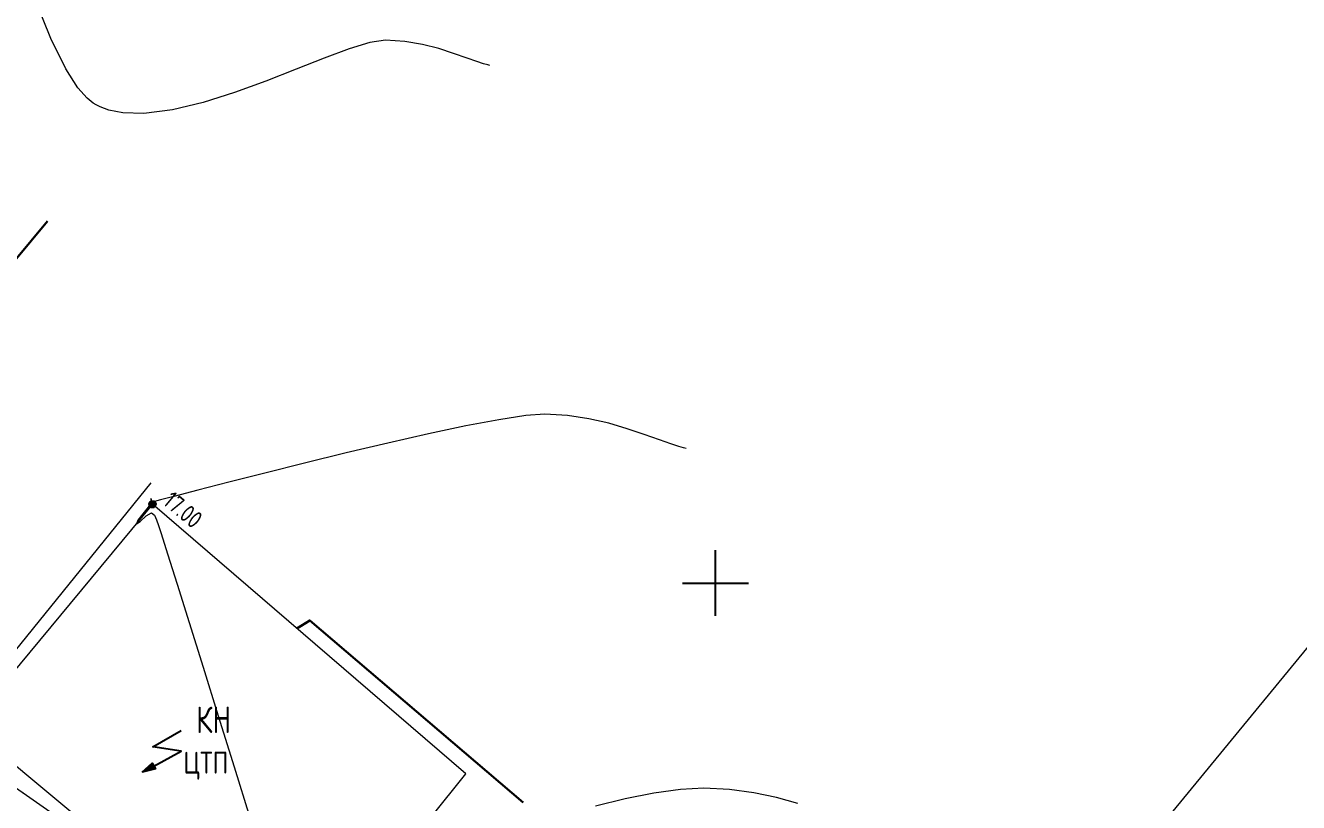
# Model space of a CAD drawing. Header units: metres. Extents: x -149473 to 83396, y -14167 to 104709.
# Drawn here: x -4671.74 to -4642.8, y 42713.73 to 42731.4 of the extents above; entities that cross this region are included whole.
import ezdxf

# ---------------------------------------------------------------- set-up
doc = ezdxf.new("R2010")
doc.units = ezdxf.units.M
for name, color, linetype, transparency in [('02_Сетка', 7, 'Continuous', 0.6), ('03_Здания и строения', 7, 'Continuous', 0.6), ('05_Элементы зданий', 7, 'Continuous', 0.6), ('07_Объекты электропередачи', 7, 'Continuous', 0.6), ('30_Канализация', 7, 'Continuous', 0.6), ('31_Водопровод', 7, 'Continuous', 0.6), ('37_Кабель низкого напряжения', 7, 'Continuous', 0.6), ('61_Отметки высоты поверхности', 7, 'Continuous', 0.6)]:
    doc.layers.add(name, color=color, linetype=linetype, transparency=transparency)
doc.layers.add('Viewport2ForCustomObjects_0', color=7, linetype='Continuous')
doc.layers.add('Сети_Горизонтали.Вспомогательные', color=1, linetype='Continuous', lineweight=9)
doc.styles.add('LIKE11', font='GOST_0.TTF')
doc.styles.add('LIKE14', font='GOST_0.TTF')
doc.styles.add('LIKE17', font='GOST_0.TTF')
doc.styles.add('Line_GUGK', font='GOST_0.TTF')
doc.linetypes.add('g5_119_3', pattern='A,4,-1,[31,GUGK_2005.shx,S=0.1,R=0,X=0,Y=0],4,[31,GUGK_2005.shx,S=0.1,R=180,X=0,Y=0],-1', length=10)
doc.linetypes.add('g5_122_k', pattern='A,1,-1,1.5,-0.4,["К",Line_GUGK,S=1,R=0,X=0,Y=-0.5],-1.5,1.5,-1,4,-1,4,-1,3', length=20.9)
doc.linetypes.add('g5_122_v', pattern='A,1,-1,1.5,-0.4,["В",Line_GUGK,S=1,R=0,X=0,Y=-0.5],-1.5,1.5,-1,4,-1,4,-1,3', length=20.9)

# ---------------------------------------------------------------- blocks, each defined once
blk = doc.blocks.new('g5_012')
at = {"color": 92}
for points in [[(0, -1.5), (0, 1.5)], [(-1.5, 0), (1.5, 0)]]:
    blk.add_lwpolyline(points, dxfattribs=at)
blk = doc.blocks.new('g5_330')
blk.add_hatch(color=0).paths.add_polyline_path([(0.15, 0, 1), (-0.15, 0, 1)])
at = {"color": 0}
blk.add_circle((0, 0), 0.15, dxfattribs=at)
blk = doc.blocks.new('g5_112')
blk.add_hatch(color=0).paths.add_polyline_path([(0, 0), (0.084, 0.613), (0.362, 0.501)])
at = {"color": 0}
blk.add_lwpolyline([(0.223, 0.557), (0.75, 1.875), (-0.375, 1.2), (0.15, 2.6)], dxfattribs=at)
blk.add_lwpolyline([(0, 0), (0.084, 0.613), (0.362, 0.501)], close=True, dxfattribs=at)
blk = doc.blocks.new('CustomObjectsInViewport2_0')
at = {"layer": 'Сети_Горизонтали.Вспомогательные', "color": 42, "flags": 128}
for points, elevation in [([(2781.764, 1829.799), (2781.672, 1829.822), (2781.482, 1829.877), (2781.176, 1829.976), (2780.733, 1830.134), (2780.121, 1830.35), (2779.444, 1830.566), (2778.703, 1830.754), (2777.897, 1830.888), (2777.026, 1830.944), (2776.318, 1830.84), (2775.373, 1830.552), (2774.239, 1830.13), (2772.962, 1829.625), (2771.586, 1829.087), (2770.16, 1828.567), (2768.728, 1828.115), (2767.338, 1827.783), (2766.034, 1827.619), (2765.085, 1827.645), (2764.443, 1827.772), (2764.055, 1827.914), (2763.873, 1828.004), (2763.734, 1828.089), (2763.456, 1828.315), (2763.04, 1828.788), (2762.489, 1829.643), (2761.809, 1831.022), (2761.142, 1832.679)], 16.5), ([(2790.687, 1812.386), (2790.579, 1812.413), (2790.354, 1812.476), (2789.997, 1812.591), (2789.483, 1812.77), (2788.781, 1813.022), (2788.011, 1813.283), (2787.174, 1813.528), (2786.27, 1813.735), (2785.299, 1813.88), (2784.261, 1813.939), (2783.399, 1813.877), (2782.181, 1813.692), (2780.681, 1813.409), (2778.973, 1813.047), (2777.131, 1812.63), (2775.229, 1812.18), (2773.34, 1811.718), (2771.539, 1811.268), (2769.898, 1810.85), (2768.492, 1810.487), (2767.394, 1810.202), (2766.788, 1810.044), (2766.517, 1809.974), (2766.432, 1809.953), (2766.421, 1809.951), (2766.413, 1809.959), (2766.4, 1809.993), (2766.382, 1810.061), (2766.36, 1810.112), (2766.357, 1810.018), (2766.352, 1809.875), (2766.229, 1809.712), (2765.987, 1809.416), (2765.763, 1809.118), (2765.696, 1808.952), (2765.866, 1809.058), (2766.138, 1809.326), (2766.384, 1809.455), (2766.527, 1809.346), (2766.614, 1809.136), (2766.706, 1808.875), (2766.826, 1808.51), (2767.117, 1807.592), (2767.55, 1806.212), (2768.098, 1804.463), (2768.731, 1802.436), (2769.421, 1800.222), (2770.141, 1797.912), (2770.861, 1795.6)], 17), ([(2795.772, 1796.247), (2794.804, 1796.509), (2793.768, 1796.725), (2792.666, 1796.873), (2791.496, 1796.935), (2790.428, 1796.877), (2789.224, 1796.706), (2787.926, 1796.445), (2786.577, 1796.121)], 17.5)]:
    blk.add_lwpolyline(points, dxfattribs=dict(at, elevation=elevation))

msp = doc.modelspace()

# ---------------------------------------------------------------- linework, layer by layer
at = {"layer": '03_Здания и строения', "color": 7, "linetype": 'Continuous', "lineweight": 20, "flags": 128}
for points in [[(-4641.799, 42709.386), (-4651.525, 42697.385), (-4655.895, 42701.072), (-4637.438, 42723.53), (-4635.467, 42721.963), (-4632.617, 42725.499), (-4652.275, 42741.869), (-4648.666, 42746.313), (-4629.736, 42730.331)], [(-4673.044, 42715.467), (-4665.743, 42709.382), (-4661.735, 42714.385), (-4668.853, 42720.514), (-4673.044, 42715.467)]]:
    msp.add_lwpolyline(points, dxfattribs=at)
at = {"layer": '30_Канализация', "color": 12, "linetype": 'g5_122_k', "lineweight": 30, "flags": 128}
msp.add_lwpolyline([(-4665.571, 42717.688), (-4665.281, 42717.873), (-4660.433, 42713.733)], dxfattribs=at)
at = {"layer": '31_Водопровод', "color": 94, "linetype": 'g5_122_v', "lineweight": 30, "flags": 128}
msp.add_lwpolyline([(-4699.657, 42729.209), (-4683.3, 42714.879), (-4678.276, 42720.514), (-4674.741, 42722.745), (-4671.245, 42726.951)], dxfattribs=at)
at = {"layer": '37_Кабель низкого напряжения', "color": 1, "linetype": 'g5_119_3', "lineweight": 20, "flags": 128}
msp.add_lwpolyline([(-4668.896, 42720.999), (-4673.588, 42715.203), (-4670.028, 42712.72), (-4671.588, 42710.728), (-4654.955, 42696.859), (-4653.08, 42698.913)], dxfattribs=at)

# ---------------------------------------------------------------- block references
at = {"layer": '02_Сетка', "color": 92, "linetype": 'Continuous', "lineweight": 15, "ltscale": 0.5, "xscale": 0.5, "yscale": 0.5, "zscale": 0.5}
msp.add_blockref('g5_012', (-4656.056, 42718.725), dxfattribs=at)
at = {"layer": '07_Объекты электропередачи', "color": 7, "linetype": 'Continuous', "lineweight": 20, "xscale": 0.5, "yscale": 0.5, "zscale": 0.5, "rotation": 320.2655211251469}
msp.add_blockref('g5_112', (-4669.089, 42714.421), dxfattribs=at)
at = {"layer": '61_Отметки высоты поверхности', "color": 7, "linetype": 'Continuous', "lineweight": 20, "xscale": 0.5, "yscale": 0.5, "zscale": 0.5, "rotation": 320.2244407250127}
msp.add_blockref('g5_330', (-4668.853, 42720.514, 8.502), dxfattribs=at)
at = {"layer": 'Viewport2ForCustomObjects_0', "xscale": 0.5, "yscale": 0.5, "zscale": 0.5}
msp.add_blockref('CustomObjectsInViewport2_0', (-6052.071, 41815.592), dxfattribs=at)

# ---------------------------------------------------------------- texts
at = {"layer": '03_Здания и строения', "color": 7, "linetype": 'Continuous', "lineweight": 15, "style": 'LIKE14'}
msp.add_text('КН', height=0.6, dxfattribs=at).set_placement((-4667.865, 42715.316))
at = {"layer": '05_Элементы зданий', "color": 7, "linetype": 'Continuous', "lineweight": 15, "style": 'LIKE11'}
msp.add_text('ЦТП', height=0.5, dxfattribs=at).set_placement((-4668.153, 42714.39))
at = {"layer": '61_Отметки высоты поверхности', "color": 7, "linetype": 'Continuous', "lineweight": 15, "ltscale": 0.5, "style": 'LIKE17'}
msp.add_text('17.00', height=0.4, rotation=320.2244, dxfattribs=at).set_placement((-4668.645, 42720.531))

doc.saveas('drawing.dxf')
